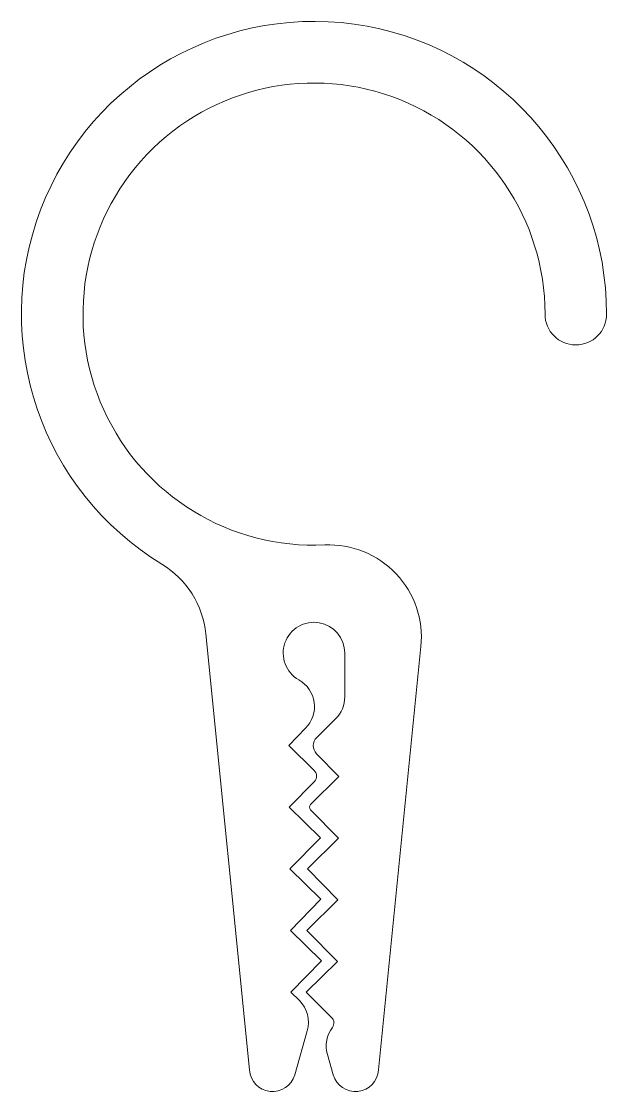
# Model space of a CAD drawing. Header units: inches. Extents: x -19 to 19, y -50.5 to 19.
import ezdxf

# ---------------------------------------------------------------- set-up
doc = ezdxf.new("R2010")
doc.units = ezdxf.units.IN
doc.layers.get('0').update_dxf_attribs({"linetype": 'CONTINUOUS', "lineweight": 0})

msp = doc.modelspace()

# ---------------------------------------------------------------- linework, layer by layer
for p, q in [((-4.19, -49.061), (-7.024, -20.76)), ((2, -22), (2, -24.842)), ((6.942, -21.575), (4.19, -49.061)), ((1.402, -26.269), (0.175, -27.475)), ((-0.542, -26.884), (-1.64, -28.001)), ((-1.64, -28.001), (0.021, -29.633)), ((0.165, -28.536), (1.622, -30.018)), ((0.027, -30.34), (-1.605, -32)), ((1.622, -30.018), (-0.217, -31.825)), ((-1.605, -32), (0.413, -33.983)), ((-0.22, -32.179), (1.587, -34.018)), ((0.413, -33.983), (-1.57, -36)), ((1.587, -34.018), (-0.43, -36)), ((-1.57, -36), (0.448, -37.983)), ((-0.43, -36), (1.552, -38.018)), ((0.448, -37.983), (-1.535, -40)), ((1.552, -38.018), (-0.465, -40)), ((-1.535, -40), (0.482, -41.983)), ((-0.465, -40), (1.517, -42.018)), ((0.482, -41.983), (-1.5, -44)), ((1.517, -42.018), (-0.5, -44)), ((-1.5, -44), (-0.943, -44.557)), ((-0.5, -44), (1.146, -45.646)), ((-1.25, -49.377), (-0.434, -46.52)), ((0.871, -48.048), (1.25, -49.377))]:
    msp.add_line(p, q)
for centre, radius, start, end in [((0, 0), 19, 0, 238.68333), ((0, 0), 15, 0, 272.65358), ((17, 0), 2, 180, 0), ((0.972, -20.977), 6, 354.28074, 92.65358), ((-12.994, -21.358), 6, 5.71926, 58.68333), ((0, -22), 2, 0, 240.51696), ((-1.969, -25.482), 2, 315.5, 60.51696), ((0, -24.842), 2, 314.5, 0), ((0.7, -28.01), 0.75, 134.5, 224.5), ((-0.329, -29.989), 0.5, 315.5, 45.5), ((-0.042, -32.004), 0.25, 134.5, 224.5), ((-2.357, -45.971), 2, 344.0546, 45), ((0.793, -46), 0.5, 323.1695, 45), ((2.794, -47.499), 2, 143.1695, 195.9454), ((-2.693, -48.964), 1.5, 183.69139, 344.0546), ((2.693, -48.964), 1.5, 195.9454, 356.30861)]:
    msp.add_arc(centre, radius, start, end)

doc.saveas('drawing.dxf')
